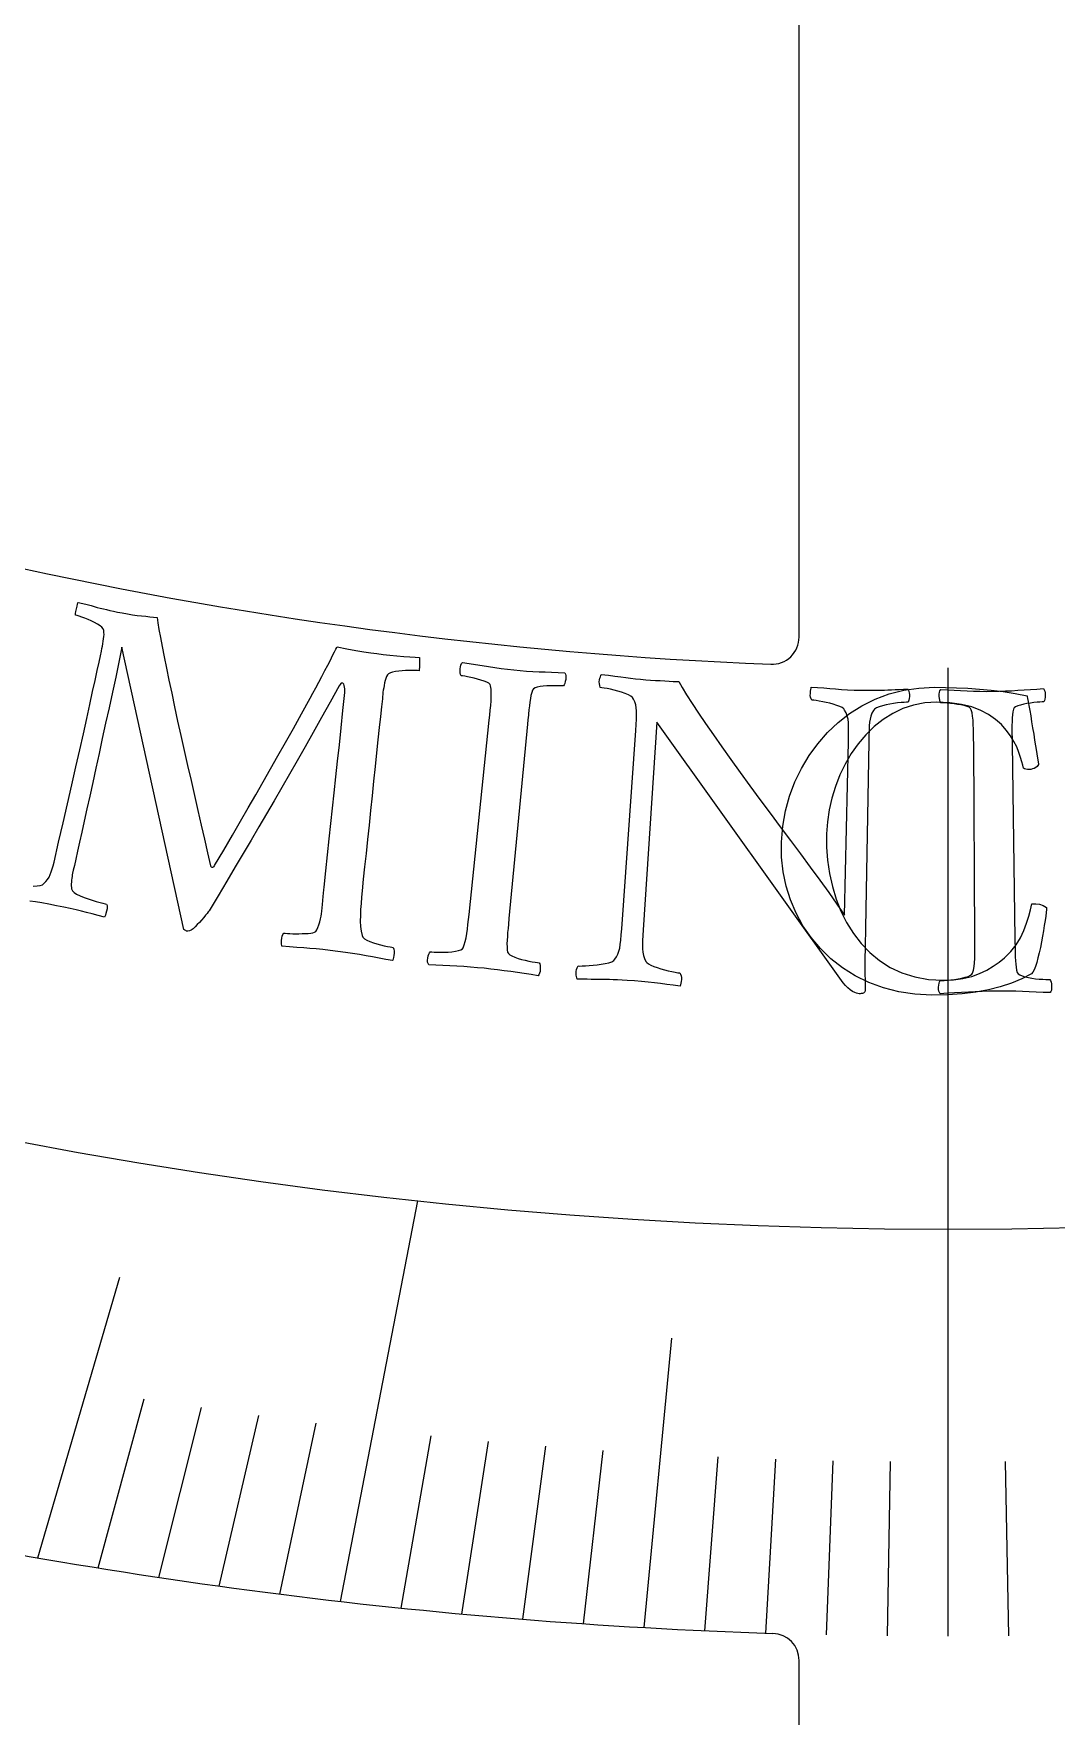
# Model space of a CAD drawing. Header units: millimetres. Extents: x -68 to 68, y -68 to 68.
# Drawn here: x -8.4 to 0.99, y -30.04 to -14.59 of the extents above; entities that cross this region are included whole.
import ezdxf

# ---------------------------------------------------------------- set-up
doc = ezdxf.new("R2010")
doc.units = ezdxf.units.MM
for name, color, linetype in [('CUT_INNER', 6, 'Continuous'), ('CUT_OUTER', 1, 'Continuous'), ('ENGRAVE', 7, 'Continuous'), ('ENGRAVE_FINE', 8, 'Continuous'), ('TEXT', 5, 'Continuous')]:
    doc.layers.add(name, color=color, linetype=linetype)

msp = doc.modelspace()

# ---------------------------------------------------------------- linework, layer by layer
at = {"layer": 'CUT_INNER'}
for points in [[(-1.368, -20.1334), (-1.368, -5.8441)], [(-1.368, -43.1156), (-1.368, -29.5317)]]:
    msp.add_lwpolyline(points, dxfattribs=at)
for centre, radius, start, end in [((-0.0002, -0.0001), 64.9798, 121.35855, 268.567248), ((-0.0048, 19.512), 39.9282, 257.06093, 267.67014), ((-1.618, -20.1334), 0.25, 267.71484, 360), ((-0.006, 19.4986), 48.8068, 257.13775, 268.11723), ((-1.618, -29.5317), 0.25, 360, 88.06641)]:
    msp.add_arc(centre, radius, start, end, dxfattribs=at)
at = {"layer": 'CUT_OUTER'}
msp.add_circle((0, 0), 68.4, dxfattribs=at)
at = {"layer": 'ENGRAVE'}
for points in [[(0, -29.3085), (0, -20.4165)], [(-5.5774, -28.9891), (-4.8696, -25.3103)]]:
    msp.add_lwpolyline(points, dxfattribs=at)
msp.add_circle((0, 19.5457), 45.1196, dxfattribs=at)
at = {"layer": 'ENGRAVE_FINE'}
for points in [[(-8.3583, -28.5882), (-7.6047, -26.0106)], [(-2.7902, -29.2288), (-2.5365, -26.5712)], [(-7.8028, -28.6814), (-7.3802, -27.1281)], [(-7.2469, -28.768), (-6.854, -27.2083)], [(-6.6907, -28.8482), (-6.3275, -27.2824)], [(-6.1342, -28.9219), (-5.8009, -27.3506)], [(-5.0204, -29.0499), (-4.7471, -27.4689)], [(-4.4631, -29.1042), (-4.22, -27.5192)], [(-3.9056, -29.1522), (-3.6928, -27.5635)], [(-3.348, -29.1937), (-3.1655, -27.6018)], [(-2.2323, -29.2575), (-2.1105, -27.6608)], [(-1.6743, -29.2798), (-1.5829, -27.6815)], [(-1.1163, -29.2958), (-1.0553, -27.6962)], [(-0.5581, -29.3053), (-0.5277, -27.705)], [(0.5581, -29.3053), (0.5277, -27.705)]]:
    msp.add_lwpolyline(points, dxfattribs=at)
at = {"layer": 'TEXT'}
msp.add_lwpolyline([(-8.3988, -22.4212), (-8.364, -22.4188), (-8.3361, -22.414), (-8.3149, -22.4067), (-8.3004, -22.3969), (-8.2825, -22.3781), (-8.2672, -22.358), (-8.2543, -22.3365), (-8.244, -22.3138), (-8.235, -22.2891), (-8.226, -22.2619), (-8.2172, -22.2323), (-8.2084, -22.2002), (-8.166, -22.0175), (-8.1246, -21.8384), (-8.0843, -21.663), (-8.045, -21.4912), (-8.0074, -21.3256), (-7.972, -21.1685), (-7.9389, -21.02), (-7.9081, -20.8801), (-7.8797, -20.7509), (-7.8541, -20.6342), (-7.8313, -20.5302), (-7.8111, -20.4388), (-7.7944, -20.3624), (-7.7816, -20.3037), (-7.7728, -20.2625), (-7.7679, -20.239), (-7.7635, -20.216), (-7.7595, -20.1935), (-7.7559, -20.1714), (-7.7526, -20.1499), (-7.7502, -20.129), (-7.7493, -20.1089), (-7.7499, -20.0896), (-7.7519, -20.0711), (-7.7567, -20.0574), (-7.768, -20.0433), (-7.7857, -20.0287), (-7.8099, -20.0137), (-7.8377, -19.9989), (-7.8661, -19.985), (-7.8953, -19.972), (-7.9251, -19.96), (-7.953, -19.9496), (-7.9764, -19.9415), (-7.9953, -19.9356), (-8.0097, -19.932), (-8.0107, -19.9281), (-8.0098, -19.9172), (-8.0069, -19.8992), (-8.0021, -19.8743), (-7.9968, -19.8491), (-7.9923, -19.8307), (-7.9886, -19.819), (-7.9857, -19.8139), (-7.9422, -19.8249), (-7.9032, -19.835), (-7.8686, -19.8441), (-7.8386, -19.8523), (-7.8109, -19.8598), (-7.7831, -19.8671), (-7.7552, -19.8741), (-7.7272, -19.8808), (-7.6972, -19.8877), (-7.6631, -19.895), (-7.6249, -19.9028), (-7.5827, -19.9111), (-7.5827, -19.9111), (-7.5337, -19.9201), (-7.4877, -19.9276), (-7.4445, -19.9337), (-7.4041, -19.9384), (-7.366, -19.9424), (-7.3295, -19.9463), (-7.2945, -19.9502), (-7.2611, -19.954), (-7.2547, -20.0025), (-7.245, -20.0631), (-7.232, -20.1357), (-7.2156, -20.2204), (-7.1966, -20.3153), (-7.1757, -20.4183), (-7.1529, -20.5296), (-7.1282, -20.6492), (-7.1018, -20.7747), (-7.0739, -20.9039), (-7.0444, -21.0369), (-7.0134, -21.1737), (-6.9817, -21.3122), (-6.9501, -21.4502), (-6.9187, -21.588), (-6.8874, -21.7253), (-6.8566, -21.86), (-6.8269, -21.9899), (-6.7984, -22.1149), (-6.7709, -22.235), (-6.7688, -22.2391), (-6.7655, -22.2424), (-6.761, -22.2448), (-6.7552, -22.2463), (-6.7492, -22.2461), (-6.7438, -22.2437), (-6.7393, -22.239), (-6.7354, -22.232), (-6.6506, -22.0883), (-6.5707, -21.9517), (-6.4955, -21.8221), (-6.4251, -21.6996), (-6.357, -21.5807), (-6.2889, -21.4617), (-6.2208, -21.3426), (-6.1528, -21.2234), (-6.0833, -21.101), (-6.0107, -20.9722), (-5.9352, -20.837), (-5.8568, -20.6953), (-5.8308, -20.648), (-5.8041, -20.5986), (-5.7765, -20.5472), (-5.7482, -20.4936), (-5.7206, -20.4408), (-5.695, -20.3915), (-5.6716, -20.3457), (-5.6503, -20.3033), (-5.6326, -20.2678), (-5.6199, -20.2425), (-5.6123, -20.2272), (-5.6098, -20.2222), (-5.5195, -20.2405), (-5.4375, -20.2559), (-5.3639, -20.2683), (-5.2987, -20.2778), (-5.2441, -20.2848), (-5.1862, -20.2916), (-5.1249, -20.2981), (-5.0602, -20.3045), (-4.9975, -20.3102), (-4.9422, -20.315), (-4.8942, -20.3187), (-4.8536, -20.3215), (-4.8525, -20.329), (-4.852, -20.3423), (-4.8523, -20.3615), (-4.8533, -20.3866), (-4.8544, -20.4111), (-4.8553, -20.4286), (-4.8558, -20.4391), (-4.8559, -20.4426), (-4.8724, -20.4411), (-4.8934, -20.4402), (-4.9189, -20.4398), (-4.9488, -20.4399), (-4.9807, -20.4408), (-5.0119, -20.4429), (-5.0425, -20.4461), (-5.0725, -20.4504), (-5.0994, -20.4559), (-5.1207, -20.4627), (-5.1366, -20.4707), (-5.1468, -20.4799), (-5.1545, -20.4952), (-5.1615, -20.5128), (-5.1676, -20.5326), (-5.1731, -20.5546), (-5.1778, -20.5774), (-5.182, -20.5991), (-5.1854, -20.6198), (-5.1882, -20.6395), (-5.1939, -20.7), (-5.2014, -20.7744), (-5.2107, -20.8627), (-5.2218, -20.9648), (-5.2341, -21.0773), (-5.2469, -21.1964), (-5.2603, -21.3222), (-5.2743, -21.4548), (-5.2886, -21.5903), (-5.3027, -21.725), (-5.3166, -21.8589), (-5.3305, -21.992), (-5.3439, -22.1209), (-5.3567, -22.2424), (-5.3687, -22.3563), (-5.38, -22.4628), (-5.3851, -22.522), (-5.3895, -22.5798), (-5.3932, -22.636), (-5.396, -22.6906), (-5.3969, -22.7426), (-5.3945, -22.7906), (-5.3889, -22.8347), (-5.38, -22.8748), (-5.372, -22.8901), (-5.3573, -22.9043), (-5.3358, -22.9174), (-5.3076, -22.9295), (-5.2758, -22.9405), (-5.2436, -22.9504), (-5.211, -22.9593), (-5.1779, -22.9672), (-5.1477, -22.9737), (-5.1237, -22.9786), (-5.1058, -22.982), (-5.094, -22.9838), (-5.0884, -23.0003), (-5.0854, -23.0179), (-5.085, -23.0365), (-5.0872, -23.0561), (-5.0907, -23.0743), (-5.0939, -23.0884), (-5.0968, -23.0984), (-5.0996, -23.1045), (-5.1619, -23.0928), (-5.2233, -23.0814), (-5.2839, -23.0702), (-5.3437, -23.0594), (-5.4044, -23.0489), (-5.4676, -23.0388), (-5.5333, -23.0291), (-5.6016, -23.0197), (-5.6731, -23.0107), (-5.7398, -23.003), (-5.8017, -22.9966), (-5.8588, -22.9916), (-5.916, -22.9871), (-5.9781, -22.9821), (-6.0451, -22.9765), (-6.1171, -22.9705), (-6.1183, -22.9638), (-6.119, -22.9528), (-6.119, -22.9376), (-6.1184, -22.9181), (-6.1166, -22.8977), (-6.1129, -22.8798), (-6.1073, -22.8643), (-6.0999, -22.8512), (-6.085, -22.853), (-6.0661, -22.8544), (-6.0434, -22.8556), (-6.0167, -22.8566), (-5.9881, -22.8571), (-5.9594, -22.8571), (-5.9306, -22.8565), (-5.9018, -22.8554), (-5.8748, -22.8535), (-5.8515, -22.8509), (-5.832, -22.8475), (-5.8163, -22.8433), (-5.805, -22.8353), (-5.7946, -22.8213), (-5.7849, -22.8012), (-5.7761, -22.775), (-5.7684, -22.7467), (-5.7621, -22.7204), (-5.7571, -22.6961), (-5.7535, -22.6738), (-5.7504, -22.6486), (-5.7473, -22.6199), (-5.7442, -22.5876), (-5.7413, -22.5517), (-5.7383, -22.5159), (-5.7353, -22.4836), (-5.7322, -22.4549), (-5.729, -22.4297), (-5.7128, -22.2792), (-5.697, -22.1317), (-5.6815, -21.9871), (-5.6665, -21.8454), (-5.6515, -21.7044), (-5.6362, -21.5619), (-5.6207, -21.4177), (-5.6049, -21.2719), (-5.5889, -21.1225), (-5.5726, -20.9675), (-5.556, -20.8068), (-5.5391, -20.6404), (-5.5386, -20.6326), (-5.5387, -20.622), (-5.5394, -20.6086), (-5.5409, -20.5924), (-5.5437, -20.5768), (-5.5486, -20.5652), (-5.5556, -20.5577), (-5.5648, -20.5543), (-5.5694, -20.5556), (-5.5751, -20.5605), (-5.5817, -20.569), (-5.5894, -20.5813), (-5.6718, -20.7297), (-5.7515, -20.8724), (-5.8284, -21.0094), (-5.9026, -21.1408), (-5.9749, -21.2682), (-6.0465, -21.3932), (-6.1172, -21.5158), (-6.1871, -21.6359), (-6.2569, -21.7554), (-6.3275, -21.8758), (-6.3988, -21.9971), (-6.4708, -22.1192), (-6.5447, -22.2442), (-6.6216, -22.3738), (-6.7016, -22.508), (-6.7846, -22.6468), (-6.7919, -22.6565), (-6.8027, -22.6701), (-6.8168, -22.6874), (-6.8343, -22.7085), (-6.8536, -22.7311), (-6.8731, -22.7529), (-6.8927, -22.7738), (-6.9125, -22.7939), (-6.9315, -22.8111), (-6.9489, -22.8234), (-6.9647, -22.8307), (-6.9789, -22.8332), (-6.9842, -22.8336), (-6.991, -22.8323), (-6.999, -22.829), (-7.0085, -22.8239), (-7.0103, -22.8217), (-7.0123, -22.82), (-7.0143, -22.8189), (-7.0164, -22.8182), (-7.5843, -20.2262), (-7.6126, -20.3621), (-7.6418, -20.4999), (-7.6719, -20.6398), (-7.703, -20.7817), (-7.7343, -20.9236), (-7.7649, -21.0634), (-7.7949, -21.2011), (-7.8242, -21.3368), (-7.8526, -21.4681), (-7.8797, -21.5928), (-7.9056, -21.7109), (-7.9303, -21.8225), (-7.9532, -21.9254), (-7.9738, -22.0178), (-7.9921, -22.0997), (-8.0082, -22.1711), (-8.0214, -22.2298), (-8.0311, -22.2735), (-8.0375, -22.3023), (-8.0404, -22.3161), (-8.0431, -22.3313), (-8.0453, -22.3475), (-8.0472, -22.3645), (-8.0487, -22.3824), (-8.0496, -22.4002), (-8.0497, -22.4167), (-8.0491, -22.432), (-8.0476, -22.4461), (-8.04, -22.4621), (-8.0243, -22.478), (-8.0004, -22.4938), (-7.9685, -22.5094), (-7.9323, -22.5243), (-7.8955, -22.5379), (-7.8582, -22.5503), (-7.8204, -22.5613), (-7.7859, -22.5705), (-7.7589, -22.5776), (-7.7392, -22.5824), (-7.7269, -22.5851), (-7.7215, -22.5967), (-7.7195, -22.6116), (-7.7209, -22.6296), (-7.7256, -22.6509), (-7.7316, -22.6714), (-7.7367, -22.6872), (-7.741, -22.6981), (-7.7443, -22.7044), (-7.804, -22.6892), (-7.8593, -22.6749), (-7.9104, -22.6617), (-7.9571, -22.6495), (-8.0048, -22.6376), (-8.0585, -22.6253), (-8.1183, -22.6126), (-8.1841, -22.5995), (-8.2544, -22.5862), (-8.3189, -22.5747), (-8.3776, -22.5651), (-8.4305, -22.5575)], dxfattribs=at)
for points in [[(-3.9872, -20.4348), (-3.9284, -20.4402), (-3.8702, -20.4446), (-3.8127, -20.4481), (-3.7559, -20.4507), (-3.6989, -20.4529), (-3.6405, -20.4554), (-3.5809, -20.4582), (-3.5201, -20.4613), (-3.514, -20.4721), (-3.5104, -20.4859), (-3.5095, -20.5027), (-3.5111, -20.5226), (-3.5145, -20.5423), (-3.5189, -20.5586), (-3.5243, -20.5716), (-3.5307, -20.5813), (-3.5456, -20.5804), (-3.5656, -20.5799), (-3.5909, -20.5796), (-3.6214, -20.5797), (-3.654, -20.5804), (-3.6856, -20.582), (-3.7163, -20.5844), (-3.7461, -20.5877), (-3.7724, -20.5926), (-3.7927, -20.5996), (-3.807, -20.6087), (-3.8153, -20.6201), (-3.823, -20.6426), (-3.8297, -20.6684), (-3.8355, -20.6976), (-3.8403, -20.7301), (-3.8445, -20.7651), (-3.8486, -20.8017), (-3.8527, -20.8399), (-3.8566, -20.8798), (-3.8572, -20.8862), (-3.8578, -20.8927), (-3.8585, -20.8991), (-3.8591, -20.9055), (-3.8597, -20.9119), (-3.8603, -20.9184), (-3.8609, -20.9248), (-3.8615, -20.9312), (-4.0319, -22.7173), (-4.0325, -22.7237), (-4.0331, -22.7301), (-4.0337, -22.7365), (-4.0344, -22.743), (-4.035, -22.7494), (-4.0356, -22.7558), (-4.0362, -22.7622), (-4.0368, -22.7687), (-4.0405, -22.8084), (-4.0437, -22.8464), (-4.0464, -22.8824), (-4.0487, -22.9166), (-4.05, -22.9485), (-4.0496, -22.9776), (-4.0476, -23.0039), (-4.0439, -23.0273), (-4.0373, -23.0385), (-4.0241, -23.0497), (-4.0044, -23.061), (-3.978, -23.0724), (-3.9477, -23.0832), (-3.9162, -23.0927), (-3.8835, -23.101), (-3.8496, -23.108), (-3.8177, -23.1137), (-3.7912, -23.1181), (-3.7701, -23.1211), (-3.7543, -23.1229), (-3.7493, -23.1336), (-3.746, -23.1474), (-3.7444, -23.1643), (-3.7443, -23.1843), (-3.7462, -23.2041), (-3.7502, -23.2205), (-3.7565, -23.2334), (-3.7649, -23.2429), (-3.8293, -23.233), (-3.8924, -23.2234), (-3.9542, -23.2141), (-4.0146, -23.2051), (-4.0747, -23.1966), (-4.1358, -23.1887), (-4.1977, -23.1814), (-4.2605, -23.1748), (-4.3219, -23.1691), (-4.3839, -23.164), (-4.4465, -23.1595), (-4.5097, -23.1557), (-4.5736, -23.1523), (-4.638, -23.149), (-4.703, -23.1458), (-4.7685, -23.1427), (-4.7749, -23.1318), (-4.7784, -23.1178), (-4.7792, -23.101), (-4.7771, -23.0812), (-4.7731, -23.0616), (-4.7681, -23.0454), (-4.7621, -23.0325), (-4.7552, -23.023), (-4.7394, -23.0244), (-4.718, -23.0255), (-4.6912, -23.0265), (-4.6588, -23.0272), (-4.624, -23.027), (-4.5899, -23.0255), (-4.5565, -23.0224), (-4.5237, -23.0179), (-4.495, -23.0121), (-4.4735, -23.0049), (-4.4593, -22.9964), (-4.4523, -22.9865), (-4.4417, -22.9598), (-4.4326, -22.9291), (-4.425, -22.8945), (-4.419, -22.8559), (-4.4137, -22.8146), (-4.4085, -22.7716), (-4.4035, -22.7269), (-4.3985, -22.6807), (-4.2126, -20.8962), (-4.2079, -20.8498), (-4.2036, -20.8046), (-4.1997, -20.7608), (-4.1962, -20.7184), (-4.194, -20.6784), (-4.194, -20.6423), (-4.1962, -20.6101), (-4.2006, -20.5816), (-4.2048, -20.569), (-4.2162, -20.5573), (-4.2345, -20.5464), (-4.26, -20.5364), (-4.2894, -20.5272), (-4.3197, -20.5187), (-4.3508, -20.5109), (-4.3827, -20.5037), (-4.4125, -20.4976), (-4.4374, -20.4928), (-4.4571, -20.4894), (-4.4719, -20.4874), (-4.4763, -20.4766), (-4.479, -20.4628), (-4.4801, -20.4459), (-4.4795, -20.4259), (-4.4772, -20.4061), (-4.4729, -20.3898), (-4.4667, -20.377), (-4.4585, -20.3676), (-4.3979, -20.3767), (-4.3378, -20.3858), (-4.2782, -20.3951), (-4.2192, -20.4045), (-4.1606, -20.4134), (-4.1024, -20.4215), (-4.0446, -20.4286), (-3.9872, -20.4348)], [(-2.7764, -20.5241), (-2.7317, -20.5272), (-2.6874, -20.5302), (-2.6437, -20.5331), (-2.6005, -20.5359), (-2.5603, -20.5382), (-2.5257, -20.5396), (-2.4967, -20.5401), (-2.4733, -20.5397), (-2.4414, -20.5963), (-2.4006, -20.6637), (-2.3511, -20.7418), (-2.2927, -20.8305), (-2.227, -20.9278), (-2.1556, -21.0314), (-2.0784, -21.1414), (-1.9953, -21.2577), (-1.9083, -21.378), (-1.8192, -21.5001), (-1.7281, -21.6239), (-1.6349, -21.7495), (-1.5412, -21.8754), (-1.4484, -22.0003), (-1.3566, -22.124), (-1.2658, -22.2468), (-1.1784, -22.3659), (-1.0968, -22.4791), (-1.021, -22.5863), (-0.9512, -22.6876), (-0.9154, -21.0961), (-0.9145, -21.0431), (-0.9142, -20.996), (-0.9145, -20.9549), (-0.9155, -20.9196), (-0.9187, -20.8881), (-0.9255, -20.8581), (-0.9359, -20.8296), (-0.95, -20.8026), (-0.959, -20.7918), (-0.9742, -20.7811), (-0.9956, -20.7705), (-1.0231, -20.7599), (-1.0541, -20.75), (-1.0859, -20.7411), (-1.1185, -20.7332), (-1.1519, -20.7263), (-1.1835, -20.7207), (-1.2107, -20.7165), (-1.2337, -20.7138), (-1.2523, -20.7126), (-1.259, -20.7004), (-1.2633, -20.6859), (-1.2652, -20.669), (-1.2647, -20.6498), (-1.2629, -20.6309), (-1.261, -20.6149), (-1.259, -20.6019), (-1.2567, -20.5919), (-1.1983, -20.596), (-1.1416, -20.6002), (-1.0867, -20.6045), (-1.0336, -20.609), (-0.9798, -20.6132), (-0.9225, -20.6166), (-0.8619, -20.6191), (-0.798, -20.6209), (-0.753, -20.6216), (-0.7124, -20.6219), (-0.6761, -20.6219), (-0.6442, -20.6215), (-0.6142, -20.6207), (-0.5836, -20.6197), (-0.5526, -20.6184), (-0.5211, -20.6168), (-0.4876, -20.6151), (-0.4508, -20.6134), (-0.4107, -20.6116), (-0.3672, -20.6099), (-0.3634, -20.6196), (-0.3602, -20.6315), (-0.3575, -20.6455), (-0.3554, -20.6616), (-0.3547, -20.6789), (-0.3567, -20.6961), (-0.3612, -20.7132), (-0.3683, -20.7304), (-0.3836, -20.7308), (-0.4048, -20.7322), (-0.432, -20.7346), (-0.465, -20.738), (-0.5007, -20.7425), (-0.5356, -20.7484), (-0.5698, -20.7556), (-0.6032, -20.7641), (-0.6332, -20.7737), (-0.6571, -20.7842), (-0.6748, -20.7957), (-0.6863, -20.808), (-0.6996, -20.8322), (-0.7099, -20.8581), (-0.7171, -20.8857), (-0.7212, -20.9149), (-0.7236, -20.9488), (-0.7256, -20.9902), (-0.7273, -21.0391), (-0.7286, -21.0955), (-0.7592, -22.8034), (-0.7602, -22.8617), (-0.7612, -22.9163), (-0.7621, -22.9671), (-0.763, -23.0142), (-0.7636, -23.059), (-0.764, -23.1029), (-0.7641, -23.1461), (-0.7639, -23.1885), (-0.7635, -23.2322), (-0.7628, -23.2794), (-0.7619, -23.3301), (-0.7608, -23.3843), (-0.7643, -23.392), (-0.7698, -23.3981), (-0.7776, -23.4026), (-0.7875, -23.4053), (-0.7977, -23.407), (-0.8062, -23.4082), (-0.8131, -23.4089), (-0.8183, -23.4091), (-0.8286, -23.4075), (-0.8418, -23.4032), (-0.8579, -23.3962), (-0.8771, -23.3864), (-0.898, -23.373), (-0.9197, -23.3554), (-0.9421, -23.3334), (-0.9652, -23.307), (-2.6749, -20.9148), (-2.8009, -22.821), (-2.8039, -22.8737), (-2.8058, -22.9204), (-2.8064, -22.9609), (-2.8058, -22.9953), (-2.8031, -23.0261), (-2.7973, -23.0557), (-2.7884, -23.0842), (-2.7763, -23.1115), (-2.7674, -23.1227), (-2.7521, -23.1341), (-2.7305, -23.1456), (-2.7027, -23.1572), (-2.6711, -23.1684), (-2.6384, -23.179), (-2.6045, -23.1887), (-2.5695, -23.1977), (-2.5361, -23.2054), (-2.5073, -23.2111), (-2.483, -23.2149), (-2.4633, -23.2169), (-2.4563, -23.2292), (-2.4516, -23.2434), (-2.4493, -23.2597), (-2.4492, -23.278), (-2.4508, -23.2963), (-2.4534, -23.3123), (-2.4569, -23.3261), (-2.4614, -23.3377), (-2.5236, -23.3299), (-2.5835, -23.3224), (-2.6413, -23.3153), (-2.6969, -23.3084), (-2.7533, -23.302), (-2.8136, -23.2961), (-2.8778, -23.2906), (-2.9458, -23.2856), (-2.9921, -23.2826), (-3.035, -23.2804), (-3.0743, -23.279), (-3.1101, -23.2783), (-3.1438, -23.278), (-3.1771, -23.2777), (-3.2098, -23.2774), (-3.2419, -23.2771), (-3.2761, -23.2767), (-3.3149, -23.2758), (-3.3584, -23.2746), (-3.4065, -23.273), (-3.4098, -23.263), (-3.4124, -23.2509), (-3.4143, -23.2367), (-3.4155, -23.2205), (-3.415, -23.2032), (-3.4117, -23.1862), (-3.4057, -23.1694), (-3.3969, -23.1529), (-3.3808, -23.1535), (-3.3586, -23.1532), (-3.3303, -23.1521), (-3.2958, -23.15), (-3.2585, -23.1469), (-3.2213, -23.1428), (-3.1843, -23.1374), (-3.1476, -23.131), (-3.1146, -23.1233), (-3.0889, -23.1143), (-3.0705, -23.1039), (-3.0594, -23.0921), (-3.0439, -23.0688), (-3.0313, -23.044), (-3.0217, -23.0176), (-3.0149, -22.9896), (-3.0097, -22.9569), (-3.0048, -22.9165), (-3.0002, -22.8681), (-2.9958, -22.812), (-2.8671, -20.9922), (-2.8635, -20.9358), (-2.8612, -20.8869), (-2.8602, -20.8455), (-2.8605, -20.8115), (-2.863, -20.782), (-2.8683, -20.7538), (-2.8766, -20.7271), (-2.8878, -20.7017), (-2.8966, -20.6886), (-2.9123, -20.6757), (-2.935, -20.6631), (-2.9647, -20.6508), (-2.998, -20.6393), (-3.0316, -20.6291), (-3.0656, -20.6202), (-3.1, -20.6126), (-3.1317, -20.6063), (-3.1579, -20.6016), (-3.1785, -20.5983), (-3.1936, -20.5966), (-3.1991, -20.5789), (-3.2021, -20.5614), (-3.2025, -20.5441), (-3.2004, -20.527), (-3.1968, -20.5111), (-3.1929, -20.4974), (-3.1886, -20.4859), (-3.184, -20.4765), (-3.1181, -20.484), (-3.0587, -20.4911), (-3.006, -20.498), (-2.96, -20.5045), (-2.9165, -20.5105), (-2.8714, -20.5158), (-2.8247, -20.5203), (-2.7764, -20.5241)], [(-0.1247, -20.5942), (-0.0252, -20.5954), (0.0766, -20.5986), (0.1808, -20.6036), (0.2873, -20.6106), (0.3954, -20.6204), (0.5044, -20.6342), (0.6143, -20.6521), (0.7251, -20.6739), (0.7261, -20.6794), (0.7291, -20.6959), (0.7341, -20.7233), (0.7411, -20.7618), (0.7493, -20.8077), (0.7578, -20.8573), (0.7667, -20.9106), (0.7759, -20.9677), (0.7852, -21.0254), (0.7942, -21.0803), (0.8029, -21.1326), (0.8112, -21.1822), (0.8185, -21.2255), (0.8237, -21.2589), (0.8269, -21.2823), (0.8281, -21.2959), (0.8283, -21.3045), (0.8243, -21.3132), (0.8161, -21.322), (0.8038, -21.3308), (0.789, -21.3386), (0.7737, -21.3443), (0.7579, -21.3478), (0.7415, -21.3492), (0.7274, -21.3487), (0.7143, -21.3465), (0.7022, -21.3426), (0.6911, -21.3372), (0.6851, -21.3104), (0.6761, -21.2772), (0.6641, -21.2376), (0.6492, -21.1916), (0.6297, -21.1418), (0.604, -21.0911), (0.5721, -21.0394), (0.5341, -20.9867), (0.4886, -20.9355), (0.4343, -20.8884), (0.371, -20.8453), (0.299, -20.8062), (0.2164, -20.7738), (0.1216, -20.7507), (0.0147, -20.7368), (-0.1046, -20.7319), (-0.2131, -20.7381), (-0.3166, -20.7572), (-0.4152, -20.7892), (-0.5089, -20.8343), (-0.5973, -20.8903), (-0.6795, -20.9555), (-0.7558, -21.0297), (-0.826, -21.113), (-0.8894, -21.2034), (-0.9455, -21.2987), (-0.9941, -21.399), (-1.0352, -21.5042), (-1.0683, -21.6122), (-1.0928, -21.7206), (-1.1088, -21.8296), (-1.1161, -21.939), (-1.1153, -22.0611), (-1.1061, -22.1824), (-1.0886, -22.3029), (-1.0626, -22.4224), (-1.028, -22.5388), (-0.9843, -22.6497), (-0.9317, -22.7552), (-0.87, -22.8551), (-0.7992, -22.9474), (-0.7192, -23.03), (-0.6301, -23.103), (-0.5318, -23.1662), (-0.4242, -23.2172), (-0.3073, -23.2539), (-0.181, -23.276), (-0.0456, -23.2835), (0.0491, -23.2797), (0.1363, -23.2682), (0.2161, -23.2491), (0.2885, -23.2223), (0.3541, -23.1903), (0.4139, -23.1556), (0.4679, -23.1182), (0.516, -23.0781), (0.574, -23.0198), (0.6231, -22.9584), (0.6633, -22.8938), (0.6947, -22.826), (0.7195, -22.7589), (0.74, -22.6962), (0.7562, -22.6378), (0.7682, -22.5838), (0.8039, -22.582), (0.8381, -22.5867), (0.8709, -22.5979), (0.9022, -22.6155), (0.9017, -22.6344), (0.8994, -22.6608), (0.8954, -22.6948), (0.8897, -22.7363), (0.8827, -22.7826), (0.8749, -22.8307), (0.8663, -22.8808), (0.857, -22.9328), (0.8469, -22.9842), (0.8361, -23.0327), (0.8248, -23.0783), (0.8128, -23.1208), (0.8007, -23.1582), (0.789, -23.188), (0.7777, -23.2103), (0.7667, -23.225), (0.6771, -23.2709), (0.5812, -23.3107), (0.479, -23.3445), (0.3706, -23.3722), (0.2543, -23.3938), (0.1286, -23.4091), (-0.0066, -23.4182), (-0.1511, -23.4209), (-0.3057, -23.4132), (-0.4535, -23.3913), (-0.5944, -23.3553), (-0.7283, -23.3053), (-0.8538, -23.243), (-0.9697, -23.1703), (-1.0761, -23.0873), (-1.1727, -22.9941), (-1.2588, -22.8924), (-1.3335, -22.7838), (-1.3967, -22.6685), (-1.4486, -22.5465), (-1.4883, -22.4193), (-1.5151, -22.2885), (-1.529, -22.1541), (-1.5302, -22.0162), (-1.5183, -21.8704), (-1.4938, -21.7296), (-1.4567, -21.5938), (-1.4071, -21.463), (-1.3466, -21.3385), (-1.2764, -21.2214), (-1.1968, -21.1118), (-1.1077, -21.0095), (-1.0099, -20.9164), (-0.9043, -20.8343), (-0.7909, -20.7632), (-0.6696, -20.7028), (-0.5417, -20.6549), (-0.4083, -20.6208), (-0.2694, -20.6006), (-0.1247, -20.5942)], [(0.4079, -20.631), (0.467, -20.63), (0.5253, -20.628), (0.5828, -20.6252), (0.6396, -20.6215), (0.6965, -20.6175), (0.7548, -20.6136), (0.8143, -20.6099), (0.8751, -20.6063), (0.8824, -20.6164), (0.8874, -20.6297), (0.8902, -20.6464), (0.8908, -20.6663), (0.8896, -20.6862), (0.887, -20.7029), (0.8831, -20.7165), (0.8778, -20.7268), (0.8629, -20.7275), (0.8428, -20.7292), (0.8177, -20.7317), (0.7874, -20.7351), (0.7551, -20.7394), (0.7238, -20.7444), (0.6936, -20.7502), (0.6644, -20.7567), (0.6388, -20.7644), (0.6193, -20.7735), (0.6061, -20.7842), (0.5991, -20.7964), (0.5939, -20.8197), (0.59, -20.8461), (0.5875, -20.8757), (0.5863, -20.9085), (0.5859, -20.9438), (0.5858, -20.9806), (0.586, -21.0191), (0.5864, -21.0591), (0.5865, -21.0656), (0.5866, -21.072), (0.5867, -21.0785), (0.5868, -21.0849), (0.5869, -21.0914), (0.587, -21.0978), (0.5871, -21.1043), (0.5872, -21.1107), (0.6131, -22.9047), (0.6132, -22.9112), (0.6132, -22.9176), (0.6133, -22.9241), (0.6134, -22.9305), (0.6135, -22.937), (0.6136, -22.9435), (0.6137, -22.9499), (0.6138, -22.9564), (0.6145, -22.9963), (0.6155, -23.0343), (0.6167, -23.0705), (0.6181, -23.1048), (0.6204, -23.1366), (0.6239, -23.1654), (0.6288, -23.1913), (0.635, -23.2142), (0.6428, -23.2246), (0.6571, -23.2343), (0.678, -23.2434), (0.7055, -23.2519), (0.7368, -23.2593), (0.7691, -23.2653), (0.8025, -23.2699), (0.837, -23.2732), (0.8693, -23.2753), (0.8962, -23.2768), (0.9175, -23.2776), (0.9334, -23.2776), (0.9395, -23.2877), (0.9443, -23.301), (0.9478, -23.3176), (0.95, -23.3375), (0.9503, -23.3574), (0.9481, -23.3741), (0.9433, -23.3877), (0.936, -23.3981), (0.8708, -23.3953), (0.807, -23.3926), (0.7446, -23.3901), (0.6836, -23.3878), (0.6229, -23.3859), (0.5614, -23.3847), (0.499, -23.3842), (0.4359, -23.3845), (0.3742, -23.3855), (0.3121, -23.3872), (0.2493, -23.3897), (0.186, -23.3928), (0.1222, -23.3964), (0.0578, -23.4002), (-0.0071, -23.4041), (-0.0726, -23.4082), (-0.0802, -23.398), (-0.0852, -23.3845), (-0.0878, -23.3678), (-0.0879, -23.3479), (-0.086, -23.328), (-0.0829, -23.3114), (-0.0783, -23.2979), (-0.0724, -23.2877), (-0.0566, -23.2873), (-0.0353, -23.2862), (-0.0085, -23.2842), (0.0238, -23.2813), (0.0583, -23.2774), (0.0921, -23.2721), (0.125, -23.2654), (0.1571, -23.2574), (0.185, -23.2484), (0.2056, -23.2389), (0.2188, -23.2289), (0.2246, -23.2184), (0.2322, -23.1906), (0.2379, -23.1591), (0.2417, -23.1239), (0.2435, -23.0849), (0.2442, -23.0432), (0.2446, -22.9999), (0.2448, -22.955), (0.2446, -22.9085), (0.2343, -21.1143), (0.2339, -21.0677), (0.2333, -21.0223), (0.2324, -20.9784), (0.2312, -20.9358), (0.229, -20.8958), (0.2251, -20.86), (0.2194, -20.8281), (0.2119, -20.8003), (0.2063, -20.7883), (0.1938, -20.7778), (0.1743, -20.7691), (0.1479, -20.7619), (0.1177, -20.7559), (0.0867, -20.7508), (0.0549, -20.7464), (0.0224, -20.7428), (-0.008, -20.74), (-0.0332, -20.738), (-0.0532, -20.7367), (-0.0681, -20.7363), (-0.0736, -20.7261), (-0.0778, -20.7126), (-0.0808, -20.6959), (-0.0824, -20.676), (-0.0822, -20.6561), (-0.0797, -20.6395), (-0.075, -20.626), (-0.0679, -20.6158), (-0.0067, -20.6182), (0.0541, -20.6207), (0.1143, -20.6234), (0.1741, -20.6263), (0.2333, -20.6288), (0.292, -20.6304), (0.3502, -20.6312), (0.4079, -20.631)]]:
    msp.add_lwpolyline(points, close=True, dxfattribs=at)

doc.saveas('drawing.dxf')
